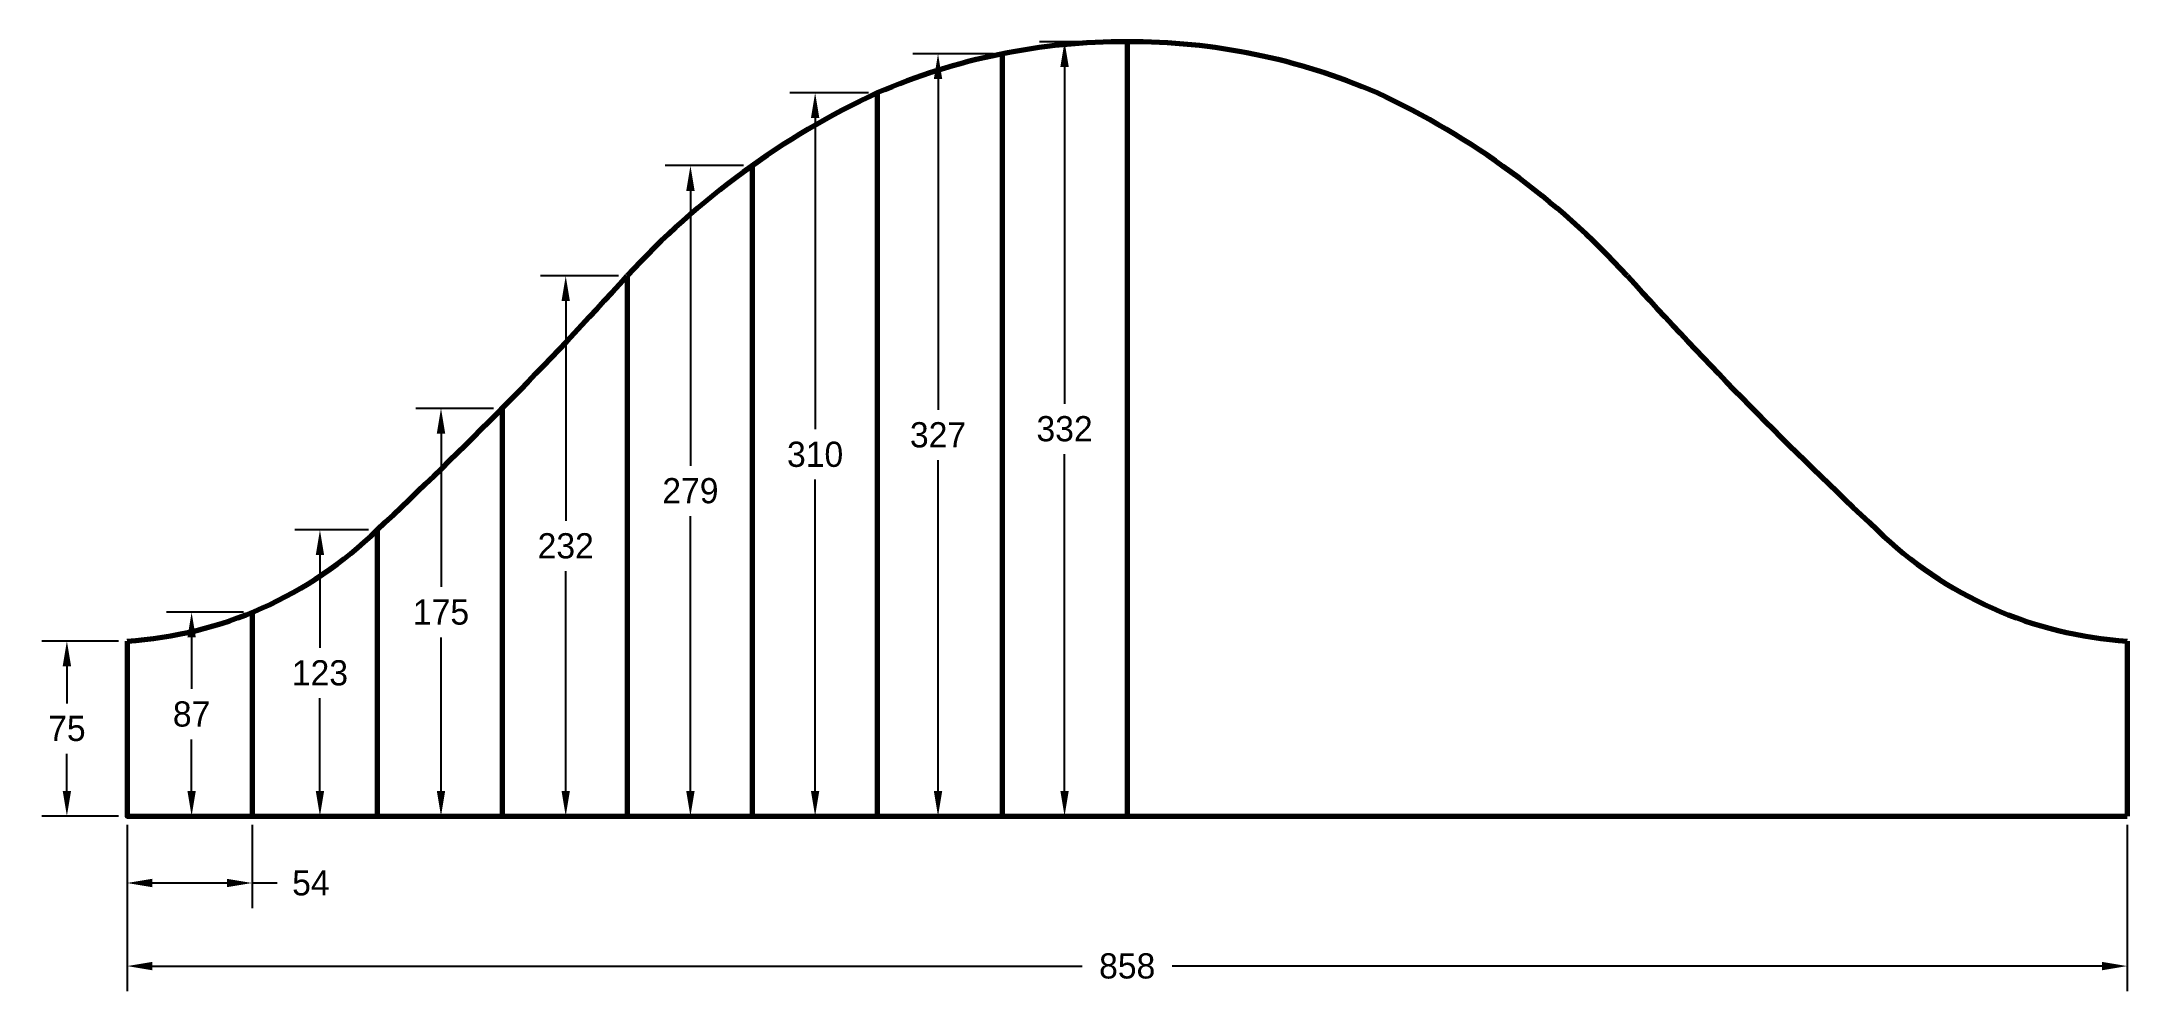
# Model space of a CAD drawing. Extents: x 821 to 1715, y 196 to 603.
import ezdxf

# ---------------------------------------------------------------- set-up
doc = ezdxf.new("R2010")
doc.units = 0
doc.header["$MEASUREMENT"] = 0
doc.dimstyles.get("Standard").update_dxf_attribs({"dimscale": 60, "dimtxt": 0.18, "dimasz": 0.18, "dimexe": 0.18, "dimexo": 0.0625, "dimgap": 0.09, "dimtad": 0, "dimtih": 1, "dimtoh": 1, "dimdec": 0, "dimzin": 0, "dimdsep": 46, "dimtxsty": 'Standard', "dimcen": 0.09, "dimadec": 0, "dimazin": 0, "dimtfac": 1, "dimtdec": 0, "dimtofl": 0, "dimtmove": 0, "dimatfit": 3, "dimfxl": 1, "dimtolj": 1, "dimtzin": 0, "dimarcsym": 0})

# ---------------------------------------------------------------- blocks, each defined once
blk = doc.blocks.new('*D24')
at = {"color": 0, "linetype": 'Continuous', "lineweight": -2, "transparency": 16777216}
for p, q in [((857.65, 267.77), (857.65, 232.02)), ((911.26, 267.77), (911.26, 232.02)), ((868.45, 242.82), (900.46, 242.82)), ((911.26, 242.82), (922.06, 242.82))]:
    blk.add_line(p, q, dxfattribs=at)
at = {"color": 0, "linetype": 'Continuous', "transparency": 16777216}
for points in [[(868.45, 244.62), (868.45, 241.02), (857.65, 242.82)], [(900.46, 244.62), (900.46, 241.02), (911.26, 242.82)]]:
    blk.add_solid(points, dxfattribs=at)
at = {"layer": 'Defpoints', "color": 0, "linetype": 'Continuous', "transparency": 16777216}
for p in [(857.65, 271.52), (911.26, 271.52), (911.26, 242.82)]:
    blk.add_point(p, dxfattribs=at)
at = {"color": 0, "linetype": 'Continuous', "transparency": 16777216, "insert": (936.46, 242.82), "char_height": 10.8, "attachment_point": 5}
blk.add_mtext('\\A1;54', dxfattribs=at)
blk = doc.blocks.new('*D25')
at = {"color": 0, "linetype": 'Continuous', "lineweight": -2, "transparency": 16777216}
for p, q in [((857.65, 267.77), (857.65, 196.4)), ((1715.31, 267.77), (1715.31, 196.4)), ((868.45, 207.2), (1267.2, 207.2)), ((1704.51, 207.2), (1305.77, 207.2))]:
    blk.add_line(p, q, dxfattribs=at)
at = {"color": 0, "linetype": 'Continuous', "transparency": 16777216}
for points in [[(868.45, 209), (868.45, 205.4), (857.65, 207.2)], [(1704.51, 209), (1704.51, 205.4), (1715.31, 207.2)]]:
    blk.add_solid(points, dxfattribs=at)
at = {"layer": 'Defpoints', "color": 0, "linetype": 'Continuous', "transparency": 16777216}
for p in [(857.65, 271.52), (1715.31, 271.52), (1715.31, 207.2)]:
    blk.add_point(p, dxfattribs=at)
at = {"color": 0, "linetype": 'Continuous', "transparency": 16777216, "insert": (1286.48, 207.2), "char_height": 10.8, "attachment_point": 5}
blk.add_mtext('\\A1;858', dxfattribs=at)
blk = doc.blocks.new('*D26')
at = {"color": 0, "linetype": 'Continuous', "lineweight": -2, "transparency": 16777216}
for p, q in [((853.9, 346.52), (821.04, 346.52)), ((831.84, 335.72), (831.84, 319.82)), ((831.84, 282.32), (831.84, 298.22)), ((853.9, 271.52), (821.04, 271.52))]:
    blk.add_line(p, q, dxfattribs=at)
at = {"color": 0, "linetype": 'Continuous', "transparency": 16777216}
for points in [[(830.04, 335.72), (833.64, 335.72), (831.84, 346.52)], [(830.04, 282.32), (833.64, 282.32), (831.84, 271.52)]]:
    blk.add_solid(points, dxfattribs=at)
at = {"layer": 'Defpoints', "color": 0, "linetype": 'Continuous', "transparency": 16777216}
for p in [(831.84, 346.52), (857.65, 346.52), (857.65, 271.52)]:
    blk.add_point(p, dxfattribs=at)
at = {"color": 0, "linetype": 'Continuous', "transparency": 16777216, "insert": (831.84, 309.02), "char_height": 10.8, "attachment_point": 5}
blk.add_mtext('\\A1;75', dxfattribs=at)
blk = doc.blocks.new('*D27')
at = {"color": 0, "linetype": 'Continuous', "lineweight": -2, "transparency": 16777216}
for p, q in [((907.51, 358.87), (874.51, 358.87)), ((885.31, 348.07), (885.31, 326)), ((885.31, 282.32), (885.31, 304.4)), ((907.51, 271.52), (874.51, 271.52))]:
    blk.add_line(p, q, dxfattribs=at)
at = {"color": 0, "linetype": 'Continuous', "transparency": 16777216}
for points in [[(883.51, 348.07), (887.11, 348.07), (885.31, 358.87)], [(883.51, 282.32), (887.11, 282.32), (885.31, 271.52)]]:
    blk.add_solid(points, dxfattribs=at)
at = {"layer": 'Defpoints', "color": 0, "linetype": 'Continuous', "transparency": 16777216}
for p in [(885.31, 358.87), (911.26, 358.87), (911.26, 271.52)]:
    blk.add_point(p, dxfattribs=at)
at = {"color": 0, "linetype": 'Continuous', "transparency": 16777216, "insert": (885.31, 315.2), "char_height": 10.8, "attachment_point": 5}
blk.add_mtext('\\A1;87', dxfattribs=at)
blk = doc.blocks.new('*D28')
at = {"color": 0, "linetype": 'Continuous', "lineweight": -2, "transparency": 16777216}
for p, q in [((961.11, 394.18), (929.54, 394.18)), ((940.34, 383.38), (940.34, 343.65)), ((940.34, 282.32), (940.34, 322.05)), ((961.11, 271.52), (929.54, 271.52))]:
    blk.add_line(p, q, dxfattribs=at)
at = {"color": 0, "linetype": 'Continuous', "transparency": 16777216}
for points in [[(938.54, 383.38), (942.14, 383.38), (940.34, 394.18)], [(938.54, 282.32), (942.14, 282.32), (940.34, 271.52)]]:
    blk.add_solid(points, dxfattribs=at)
at = {"layer": 'Defpoints', "color": 0, "linetype": 'Continuous', "transparency": 16777216}
for p in [(940.34, 394.18), (964.86, 394.18), (964.86, 271.52)]:
    blk.add_point(p, dxfattribs=at)
at = {"color": 0, "linetype": 'Continuous', "transparency": 16777216, "insert": (940.34, 332.85), "char_height": 10.8, "attachment_point": 5}
blk.add_mtext('\\A1;123', dxfattribs=at)
blk = doc.blocks.new('*D29')
at = {"color": 0, "linetype": 'Continuous', "lineweight": -2, "transparency": 16777216}
for p, q in [((1014.72, 446.29), (981.46, 446.29)), ((992.26, 435.49), (992.26, 369.71)), ((992.26, 282.32), (992.26, 348.11)), ((1014.72, 271.52), (981.46, 271.52))]:
    blk.add_line(p, q, dxfattribs=at)
at = {"color": 0, "linetype": 'Continuous', "transparency": 16777216}
for points in [[(990.46, 435.49), (994.06, 435.49), (992.26, 446.29)], [(990.46, 282.32), (994.06, 282.32), (992.26, 271.52)]]:
    blk.add_solid(points, dxfattribs=at)
at = {"layer": 'Defpoints', "color": 0, "linetype": 'Continuous', "transparency": 16777216}
for p in [(992.26, 446.29), (1018.47, 446.29), (1018.47, 271.52)]:
    blk.add_point(p, dxfattribs=at)
at = {"color": 0, "linetype": 'Continuous', "transparency": 16777216, "insert": (992.26, 358.91), "char_height": 10.8, "attachment_point": 5}
blk.add_mtext('\\A1;175', dxfattribs=at)
blk = doc.blocks.new('*D30')
at = {"color": 0, "linetype": 'Continuous', "lineweight": -2, "transparency": 16777216}
for p, q in [((1068.32, 503.08), (1034.93, 503.08)), ((1045.73, 492.28), (1045.73, 398.1)), ((1045.73, 282.32), (1045.73, 376.5)), ((1068.32, 271.52), (1034.93, 271.52))]:
    blk.add_line(p, q, dxfattribs=at)
at = {"color": 0, "linetype": 'Continuous', "transparency": 16777216}
for points in [[(1043.93, 492.28), (1047.53, 492.28), (1045.73, 503.08)], [(1043.93, 282.32), (1047.53, 282.32), (1045.73, 271.52)]]:
    blk.add_solid(points, dxfattribs=at)
at = {"layer": 'Defpoints', "color": 0, "linetype": 'Continuous', "transparency": 16777216}
for p in [(1045.73, 503.08), (1072.07, 503.08), (1072.07, 271.52)]:
    blk.add_point(p, dxfattribs=at)
at = {"color": 0, "linetype": 'Continuous', "transparency": 16777216, "insert": (1045.73, 387.3), "char_height": 10.8, "attachment_point": 5}
blk.add_mtext('\\A1;232', dxfattribs=at)
blk = doc.blocks.new('*D31')
at = {"color": 0, "linetype": 'Continuous', "lineweight": -2, "transparency": 16777216}
for p, q in [((1121.92, 550.33), (1088.4, 550.33)), ((1099.2, 539.53), (1099.2, 421.72)), ((1099.2, 282.32), (1099.2, 400.12)), ((1121.92, 271.52), (1088.4, 271.52))]:
    blk.add_line(p, q, dxfattribs=at)
at = {"color": 0, "linetype": 'Continuous', "transparency": 16777216}
for points in [[(1097.4, 539.53), (1101, 539.53), (1099.2, 550.33)], [(1097.4, 282.32), (1101, 282.32), (1099.2, 271.52)]]:
    blk.add_solid(points, dxfattribs=at)
at = {"layer": 'Defpoints', "color": 0, "linetype": 'Continuous', "transparency": 16777216}
for p in [(1099.2, 550.33), (1125.67, 550.33), (1125.67, 271.52)]:
    blk.add_point(p, dxfattribs=at)
at = {"color": 0, "linetype": 'Continuous', "transparency": 16777216, "insert": (1099.2, 410.92), "char_height": 10.8, "attachment_point": 5}
blk.add_mtext('\\A1;279', dxfattribs=at)
blk = doc.blocks.new('*D32')
at = {"color": 0, "linetype": 'Continuous', "lineweight": -2, "transparency": 16777216}
for p, q in [((1175.53, 581.53), (1141.87, 581.53)), ((1152.67, 570.73), (1152.67, 437.33)), ((1152.67, 282.32), (1152.67, 415.73)), ((1175.53, 271.52), (1141.87, 271.52))]:
    blk.add_line(p, q, dxfattribs=at)
at = {"color": 0, "linetype": 'Continuous', "transparency": 16777216}
for points in [[(1150.87, 570.73), (1154.47, 570.73), (1152.67, 581.53)], [(1150.87, 282.32), (1154.47, 282.32), (1152.67, 271.52)]]:
    blk.add_solid(points, dxfattribs=at)
at = {"layer": 'Defpoints', "color": 0, "linetype": 'Continuous', "transparency": 16777216}
for p in [(1152.67, 581.53), (1179.28, 581.53), (1179.28, 271.52)]:
    blk.add_point(p, dxfattribs=at)
at = {"color": 0, "linetype": 'Continuous', "transparency": 16777216, "insert": (1152.67, 426.53), "char_height": 10.8, "attachment_point": 5}
blk.add_mtext('\\A1;310', dxfattribs=at)
blk = doc.blocks.new('*D33')
at = {"color": 0, "linetype": 'Continuous', "lineweight": -2, "transparency": 16777216}
for p, q in [((1229.13, 598.26), (1194.57, 598.26)), ((1205.37, 587.46), (1205.37, 445.69)), ((1205.37, 282.32), (1205.37, 424.09)), ((1229.13, 271.52), (1194.57, 271.52))]:
    blk.add_line(p, q, dxfattribs=at)
at = {"color": 0, "linetype": 'Continuous', "transparency": 16777216}
for points in [[(1203.57, 587.46), (1207.17, 587.46), (1205.37, 598.26)], [(1203.57, 282.32), (1207.17, 282.32), (1205.37, 271.52)]]:
    blk.add_solid(points, dxfattribs=at)
at = {"layer": 'Defpoints', "color": 0, "linetype": 'Continuous', "transparency": 16777216}
for p in [(1205.37, 598.26), (1232.88, 598.26), (1232.88, 271.52)]:
    blk.add_point(p, dxfattribs=at)
at = {"color": 0, "linetype": 'Continuous', "transparency": 16777216, "insert": (1205.37, 434.89), "char_height": 10.8, "attachment_point": 5}
blk.add_mtext('\\A1;327', dxfattribs=at)
blk = doc.blocks.new('*D34')
at = {"color": 0, "linetype": 'Continuous', "lineweight": -2, "transparency": 16777216}
for p, q in [((1282.73, 603.46), (1248.82, 603.46)), ((1259.62, 592.66), (1259.62, 448.29)), ((1259.62, 282.32), (1259.62, 426.69)), ((1282.73, 271.52), (1248.82, 271.52))]:
    blk.add_line(p, q, dxfattribs=at)
at = {"color": 0, "linetype": 'Continuous', "transparency": 16777216}
for points in [[(1257.82, 592.66), (1261.42, 592.66), (1259.62, 603.46)], [(1257.82, 282.32), (1261.42, 282.32), (1259.62, 271.52)]]:
    blk.add_solid(points, dxfattribs=at)
at = {"layer": 'Defpoints', "color": 0, "linetype": 'Continuous', "transparency": 16777216}
for p in [(1259.62, 603.46), (1286.48, 603.46), (1286.48, 271.52)]:
    blk.add_point(p, dxfattribs=at)
at = {"color": 0, "linetype": 'Continuous', "transparency": 16777216, "insert": (1259.62, 437.49), "char_height": 10.8, "attachment_point": 5}
blk.add_mtext('\\A1;332', dxfattribs=at)

msp = doc.modelspace()

# ---------------------------------------------------------------- linework, layer by layer
at = {"color": 18, "linetype": 'Continuous', "lineweight": 70, "true_color": 0x000000}
for points in [[(1286.48, 603.46), (1286.48, 271.52)], [(1232.88, 598.26), (1232.88, 271.52)], [(1179.28, 581.53), (1179.28, 271.52)], [(1125.67, 550.33), (1125.67, 271.52)], [(1072.07, 503.08), (1072.07, 271.52)], [(1018.47, 446.29), (1018.47, 271.52)], [(964.86, 394.18), (964.86, 271.52)], [(911.26, 358.87), (911.26, 271.52)], [(857.65, 346.52), (857.65, 271.52), (1715.31, 271.52)], [(1715.31, 346.52), (1715.31, 271.52)]]:
    msp.add_lwpolyline(points, dxfattribs=at)
for centre, radius, start, end in [((1285.37, 335.84), 267.62, 89.76205, 113.35552), ((1287.59, 335.84), 267.62, 66.64448, 90.23795), ((1324, 271.3), 342.33, 115.00879, 137.3856), ((1248.97, 271.3), 342.33, 42.6144, 64.99121), ((-250, 1697.41), 1781.66, 312.99018, 317.90595), ((2822.97, 1697.41), 1781.66, 222.09405, 227.00982), ((847.19, 514.48), 168.28, 273.5654, 314.3683), ((1725.77, 514.48), 168.28, 225.6317, 266.4346)]:
    msp.add_arc(centre, radius, start, end, dxfattribs=at)

# ---------------------------------------------------------------- dimensions: what is measured, and where the dimension line sits
at = {"color": 18, "linetype": 'Continuous', "true_color": 0x000000}
for p1, p2, distance, picture, middle in [((1286.48, 271.52), (1286.48, 603.46), 26.86, '*D34', (1259.62, 437.49)), ((1232.88, 271.52), (1232.88, 598.26), 27.51, '*D33', (1205.37, 434.89)), ((1179.28, 271.52), (1179.28, 581.53), 26.6, '*D32', (1152.67, 426.53)), ((1125.67, 271.52), (1125.67, 550.33), 26.47, '*D31', (1099.2, 410.92)), ((1072.07, 271.52), (1072.07, 503.08), 26.34, '*D30', (1045.73, 387.3)), ((1018.47, 271.52), (1018.47, 446.29), 26.21, '*D29', (992.26, 358.91)), ((964.86, 271.52), (964.86, 394.18), 24.53, '*D28', (940.34, 332.85)), ((911.26, 271.52), (911.26, 358.87), 25.94, '*D27', (885.31, 315.2)), ((857.65, 271.52), (857.65, 346.52), 25.81, '*D26', (831.84, 309.02)), ((857.65, 271.52), (911.26, 271.52), -28.7, '*D24', (936.46, 242.82)), ((857.65, 271.52), (1715.31, 271.52), -64.32, '*D25', (1286.48, 207.2))]:
    dim = msp.add_aligned_dim(p1=p1, p2=p2, distance=distance, dimstyle='Standard', dxfattribs=at)
    dim.commit()
    dim.dimension.update_dxf_attribs({"geometry": picture, "text_midpoint": middle})

doc.saveas('drawing.dxf')
